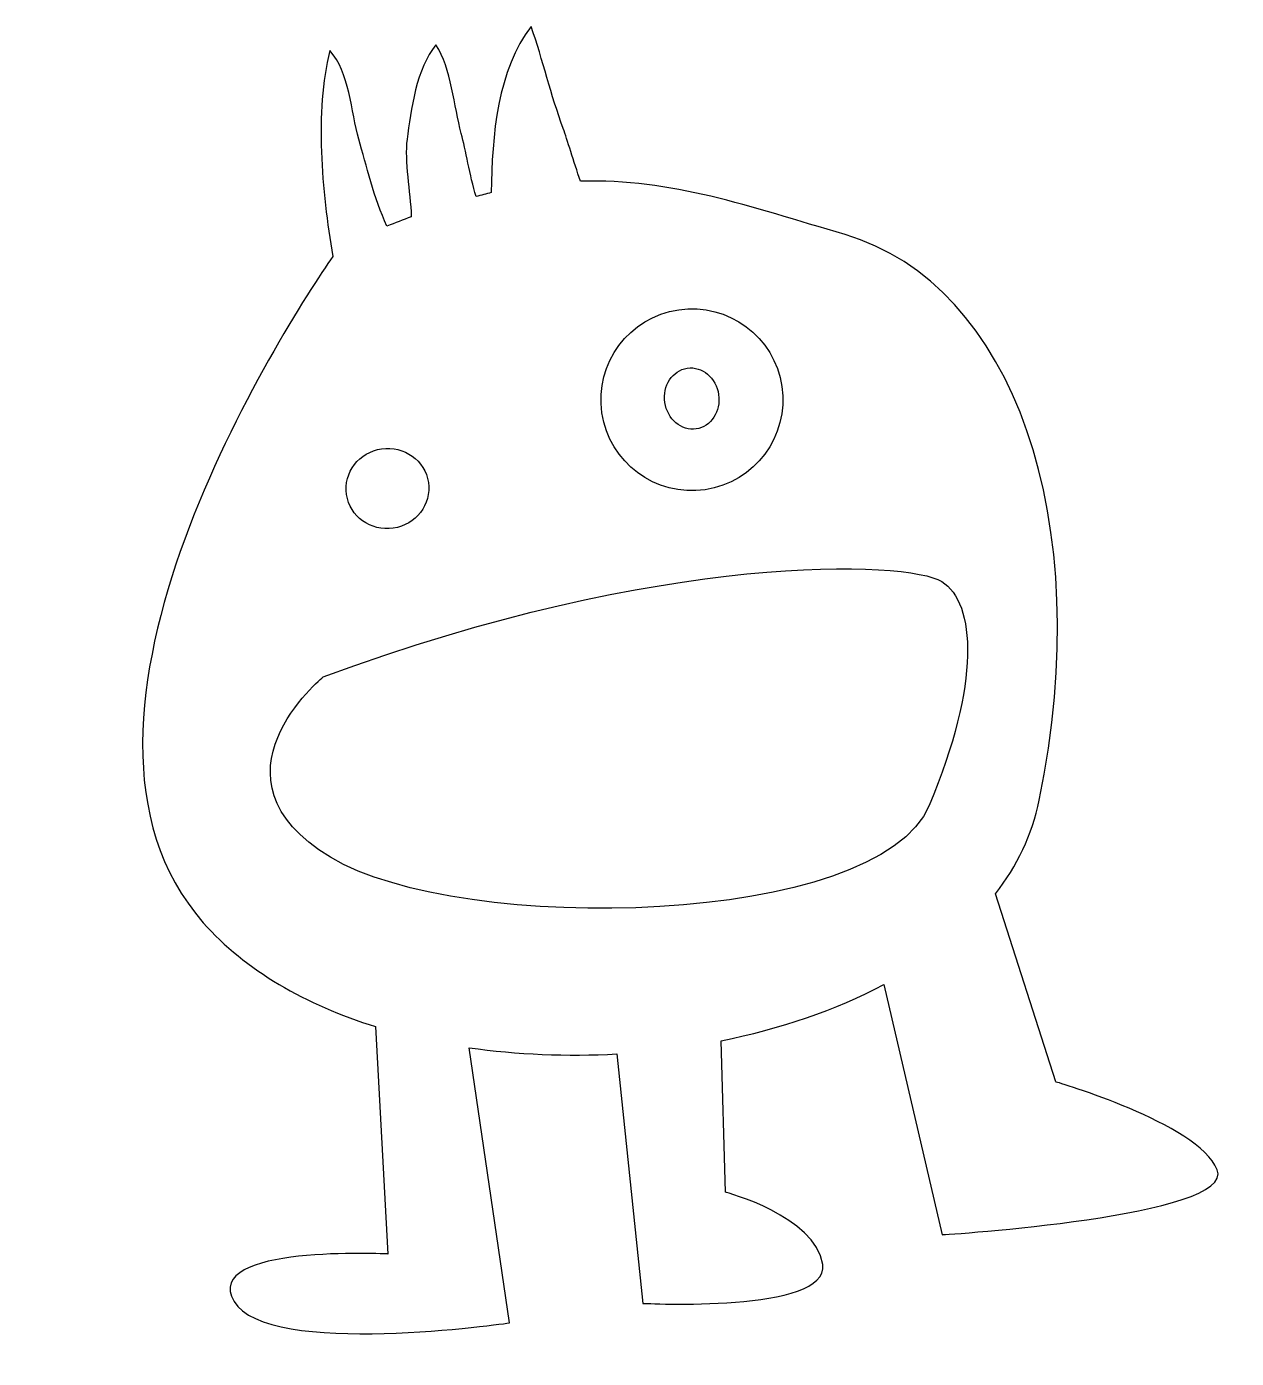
# Model space of a CAD drawing. Header units: centimetres. Extents: x -8.7 to 7.4, y -9 to 8.7.
import ezdxf

# ---------------------------------------------------------------- set-up
doc = ezdxf.new("R2010")
doc.units = ezdxf.units.CM
doc.header["$MEASUREMENT"] = 0
doc.layers.add('Camada 1', color=7, linetype='Continuous')

msp = doc.modelspace()

# ---------------------------------------------------------------- linework, layer by layer
at = {"layer": 'Camada 1'}
for points, knots in [([(3.46702, -7.3453), (3.46702, -7.3453), (2.696, -4.03158), (2.696, -4.03158), (2.696, -4.03158), (2.05944, -4.37178), (1.32107, -4.62004), (0.54055, -4.77522), (0.54055, -4.77522), (0.54055, -4.77522), (0.59744, -6.78214), (0.59744, -6.78214), (0.59744, -6.78214), (0.59744, -6.78214), (1.79156, -7.09885), (1.88564, -7.74099), (1.88564, -7.74099), (1.97975, -8.38316), (-0.49836, -8.25431), (-0.49836, -8.25431), (-0.49836, -8.25431), (-0.49836, -8.25431), (-0.84245, -4.95006), (-0.84245, -4.95006), (-0.84245, -4.95006), (-1.50007, -4.98588), (-2.1619, -4.96056), (-2.79775, -4.86754), (-2.79775, -4.86754), (-2.79775, -4.86754), (-2.26356, -8.51307), (-2.26356, -8.51307), (-2.26356, -8.51307), (-2.26356, -8.51307), (-5.47335, -8.98321), (-5.9119, -8.22798), (-5.9119, -8.22798), (-6.35042, -7.47238), (-3.87268, -7.60092), (-3.87268, -7.60092), (-3.87268, -7.60092), (-3.87268, -7.60092), (-4.03804, -4.58845), (-4.03804, -4.58845), (-4.03804, -4.58845), (-4.96056, -4.29984), (-5.76283, -3.8441), (-6.31899, -3.21209), (-6.31899, -3.21209), (-8.65963, -0.55356), (-5.20546, 4.73798), (-4.60473, 5.61343), (-4.60473, 5.61343), (-4.75025, 6.48505), (-4.84524, 7.5243), (-4.64317, 8.33993), (-4.64317, 8.33993), (-4.38353, 8.06132), (-4.36403, 7.52766), (-4.2587, 7.16566), (-4.2587, 7.16566), (-4.1611, 6.82877), (-4.05785, 6.38146), (-3.88617, 6.01403), (-3.88617, 6.01403), (-3.77645, 6.05861), (-3.6699, 6.09864), (-3.56438, 6.13746), (-3.56438, 6.13746), (-3.5765, 6.48486), (-3.659, 6.86758), (-3.61933, 7.16672), (-3.61933, 7.16672), (-3.5693, 7.54539), (-3.49627, 8.11276), (-3.23732, 8.41455), (-3.23732, 8.41455), (-3.03282, 8.10435), (-2.99962, 7.60104), (-2.90185, 7.24221), (-2.90185, 7.24221), (-2.84232, 7.0247), (-2.79176, 6.69169), (-2.70593, 6.40676), (-2.70593, 6.40676), (-2.63904, 6.42396), (-2.57004, 6.44399), (-2.5044, 6.45857), (-2.5044, 6.45857), (-2.50001, 7.20835), (-2.41434, 8.10174), (-1.97634, 8.65771), (-1.97634, 8.65771), (-1.82151, 8.21321), (-1.71618, 7.75204), (-1.55063, 7.30667), (-1.55063, 7.30667), (-1.49798, 7.16517), (-1.41564, 6.87024), (-1.32118, 6.61007), (-1.32118, 6.61007), (-0.11074, 6.64256), (0.89902, 6.28074), (2.18161, 5.90242), (2.18161, 5.90242), (4.40903, 5.24517), (5.52097, 2.12946), (4.75487, -1.58926), (4.75487, -1.58926), (4.66007, -2.0485), (4.45854, -2.46209), (4.17416, -2.83076), (4.17416, -2.83076), (4.17416, -2.83076), (4.97397, -5.32149), (4.97397, -5.32149), (4.97397, -5.32149), (4.97397, -5.32149), (6.85659, -5.86502), (7.11114, -6.48367), (7.11114, -6.48367), (7.36569, -7.10232), (3.46702, -7.3453), (3.46702, -7.3453)], [0, 0, 0, 0, 0.03125, 0.03125, 0.03125, 0.03125, 0.0625, 0.0625, 0.0625, 0.0625, 0.09375, 0.09375, 0.09375, 0.09375, 0.125, 0.125, 0.125, 0.125, 0.15625, 0.15625, 0.15625, 0.15625, 0.1875, 0.1875, 0.1875, 0.1875, 0.21875, 0.21875, 0.21875, 0.21875, 0.25, 0.25, 0.25, 0.25, 0.28125, 0.28125, 0.28125, 0.28125, 0.3125, 0.3125, 0.3125, 0.3125, 0.34375, 0.34375, 0.34375, 0.34375, 0.375, 0.375, 0.375, 0.375, 0.40625, 0.40625, 0.40625, 0.40625, 0.4375, 0.4375, 0.4375, 0.4375, 0.46875, 0.46875, 0.46875, 0.46875, 0.5, 0.5, 0.5, 0.5, 0.53125, 0.53125, 0.53125, 0.53125, 0.5625, 0.5625, 0.5625, 0.5625, 0.59375, 0.59375, 0.59375, 0.59375, 0.625, 0.625, 0.625, 0.625, 0.65625, 0.65625, 0.65625, 0.65625, 0.6875, 0.6875, 0.6875, 0.6875, 0.71875, 0.71875, 0.71875, 0.71875, 0.75, 0.75, 0.75, 0.75, 0.78125, 0.78125, 0.78125, 0.78125, 0.8125, 0.8125, 0.8125, 0.8125, 0.84375, 0.84375, 0.84375, 0.84375, 0.875, 0.875, 0.875, 0.875, 0.90625, 0.90625, 0.90625, 0.90625, 0.9375, 0.9375, 0.9375, 0.9375, 1, 1, 1, 1]), ([(-0.02154, 4.90753), (-0.67932, 4.81133), (-1.13488, 4.19919), (-1.03852, 3.5412), (-1.03852, 3.5412), (-0.94213, 2.88289), (-0.33018, 2.42749), (0.32813, 2.52388), (0.32813, 2.52388), (0.9861, 2.62027), (1.44184, 3.23222), (1.34495, 3.89037), (1.34495, 3.89037), (1.24878, 4.54852), (0.63712, 5.0041), (-0.02154, 4.90753)], [0, 0, 0, 0, 0.2, 0.2, 0.2, 0.2, 0.4, 0.4, 0.4, 0.4, 0.6, 0.6, 0.6, 0.6, 1, 1, 1, 1]), ([(0.09223, 4.1337), (-0.10441, 4.10491), (-0.23781, 3.90126), (-0.20482, 3.6792), (-0.20482, 3.6792), (-0.17251, 3.45676), (0.01357, 3.3), (0.21021, 3.32879), (0.21021, 3.32879), (0.40682, 3.35758), (0.53954, 3.56104), (0.50726, 3.78364), (0.50726, 3.78364), (0.47421, 4.00554), (0.28882, 4.16249), (0.09223, 4.1337)], [0, 0, 0, 0, 0.2, 0.2, 0.2, 0.2, 0.4, 0.4, 0.4, 0.4, 0.6, 0.6, 0.6, 0.6, 1, 1, 1, 1]), ([(-3.95706, 3.06582), (-4.25638, 3.02193), (-4.4644, 2.75107), (-4.42159, 2.46035), (-4.42159, 2.46035), (-4.3791, 2.16965), (-4.10208, 1.96952), (-3.80294, 2.01339), (-3.80294, 2.01339), (-3.50362, 2.05728), (-3.2956, 2.32832), (-3.33825, 2.61905), (-3.33825, 2.61905), (-3.38074, 2.90993), (-3.65794, 3.10971), (-3.95706, 3.06582)], [0, 0, 0, 0, 0.2, 0.2, 0.2, 0.2, 0.4, 0.4, 0.4, 0.4, 0.6, 0.6, 0.6, 0.6, 1, 1, 1, 1]), ([(-4.73178, 0.04333), (-4.73178, 0.04333), (-6.36828, -1.30316), (-4.63433, -2.34559), (-4.63433, -2.34559), (-2.90057, -3.38837), (2.61668, -3.27531), (3.29677, -1.65741), (3.29677, -1.65741), (3.97686, -0.04022), (3.91505, 1.02573), (3.46282, 1.30748), (3.46282, 1.30748), (3.01059, 1.58889), (-0.2336, 1.71443), (-4.73178, 0.04333)], [0, 0, 0, 0, 0.2, 0.2, 0.2, 0.2, 0.4, 0.4, 0.4, 0.4, 0.6, 0.6, 0.6, 0.6, 1, 1, 1, 1])]:
    msp.add_open_spline(points, degree=3, knots=knots, dxfattribs=at)

doc.saveas('drawing.dxf')
